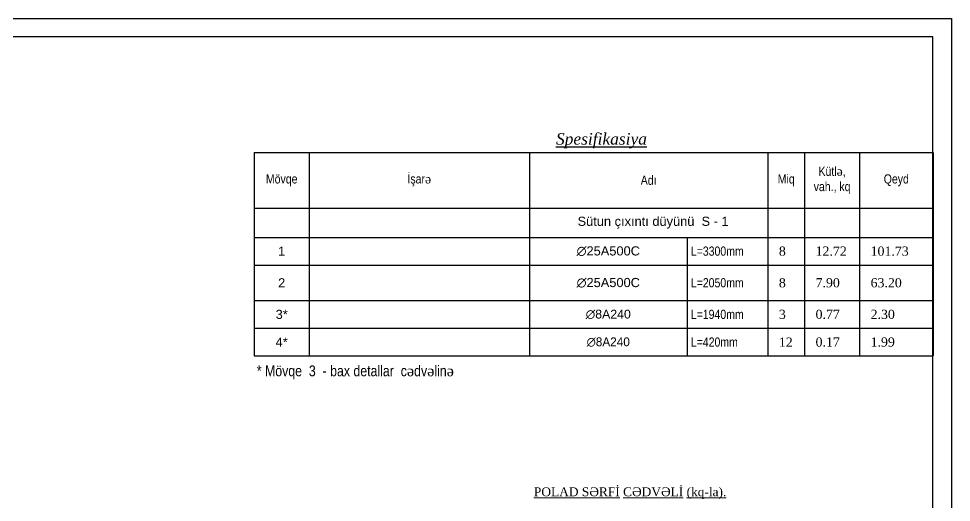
# Model space of a CAD drawing. Header units: millimetres. Extents: x -149347 to 251215, y -2929184 to -2541447.
# Drawn here: x -67571 to -43311, y -2714931 to -2702344 of the extents above; entities that cross this region are included whole.
import ezdxf

# ---------------------------------------------------------------- set-up
doc = ezdxf.new("R2010")
doc.units = ezdxf.units.MM
doc.linetypes.add('0', pattern=[0])
doc.layers.add('KON cedvel', color=7, linetype='0', lineweight=15)
doc.styles.add('A3_Times_AzLat', font='A3TI(LA).TTF')
doc.styles.get("Standard").update_dxf_attribs({"font": 'times.ttf'})
doc.styles.add('style1', font='A3TI(LA).TTF', dxfattribs={"height": 400})
doc.styles.add('style5', font='times.ttf', dxfattribs={"height": 400})
doc.styles.add('style6', font='ARIALN.TTF', dxfattribs={"height": 300})

# ---------------------------------------------------------------- blocks, each defined once
blk = doc.blocks.new('*T228')
at = {"color": 0, "linetype": 'ByBlock', "lineweight": -2, "ltscale": 15, "transparency": 16777216}
for p, q in [((0, 0), (17657, 0)), ((0, 0), (0, -5293)), ((1432, 0), (1432, -5293)), ((7158, 0), (7158, -5293)), ((13362, 0), (13362, -2207)), ((14316, 0), (14316, -5293)), ((15748, 0), (15748, -5293)), ((17657, 0), (17657, -5293)), ((0, -1444), (17657, -1444)), ((0, -2207), (17657, -2207)), ((0, -2928), (11262, -2928)), ((13362, -2928), (17657, -2928)), ((0, -3852), (11262, -3852)), ((13362, -3852), (17657, -3852)), ((0, -4573), (11262, -4573)), ((13362, -4573), (17657, -4573)), ((0, -5293), (11262, -5293)), ((13362, -5293), (17657, -5293))]:
    blk.add_line(p, q, dxfattribs=at)
at = {"color": 0, "lineweight": -2, "ltscale": 15, "transparency": 16777216}
for p, q in [((11262, -2207), (11262, -5293)), ((13362, -2207), (13362, -5293)), ((11262, -2928), (13362, -2928)), ((11262, -3852), (13362, -3852)), ((11262, -4573), (13362, -4573)), ((11262, -5293), (13362, -5293))]:
    blk.add_line(p, q, dxfattribs=at)
at = {"color": 0, "ltscale": 15, "transparency": 16777216}
for s, insert, char_height, width, attachment_point, style in [('{\\fArial Narrow|b0|i0|c238|p34;Kütl\\fPalatino Linotype|b0|i0|c238|p18;ə\\fArial Narrow|b0|i0|c238|p34;, vah., kq}', (15032, -722), 238.604, 1145.3, 5, 'style6'), ('{\\fArial Narrow|b0|i0|c238|p34;Mövqe}', (716, -722), 238.6, 1145.3, 5, 'style6'), ('{\\fArial Narrow|b0|i0|c238|p34;İşar\\fPalatino Linotype|b0|i0|c238|p18;ə}', (4295, -722), 238.6, 5440.16, 5, 'style6'), ('{\\fArial Narrow|b0|i0|c238|p34;Adı}', (10260, -722), 238.6, 5917.37, 5, 'style6'), ('{\\fArial Narrow|b0|i0|c238|p34;Miq}', (13839, -722), 238.6, 668.09, 5, 'style6'), ('{\\fArial Narrow|b0|i0|c238|p34;Qeyd}', (16702, -722), 238.6, 1622.5, 5, 'style6'), ('{\\fArial|b0|i0|c238|p34;1', (716, -2567), 238.6, 1145.3, 5, 'style1'), ('{\\fArial|b0|i0|c238|p34;∅25A500C', (9210, -2567), 238.6, 3817.66, 5, 'style1'), ('{\\fArial Narrow|b0|i0|c238|p34;L=3300mm', (11358, -2567), 238.6, 1908.83, 4, 'style6'), ('{\\fPalatino Linotype|b0|i0|c0|p18;8}', (13648, -2567), 238.6, 381.77, 4, 'style5'), ('12.72', (14603, -2567), 238.6, 858.97, 4, 'style5'), ('101.73', (16034, -2567), 238.6, 1336.18, 4, 'style5'), ('{\\fArial|b0|i0|c238|p34;2', (716, -3390), 238.6, 1145.3, 5, 'style1'), ('{\\fArial|b0|i0|c238|p34;∅25A500C', (9210, -3390), 238.6, 3817.66, 5, 'style1'), ('{\\fArial Narrow|b0|i0|c238|p34;L=2050mm', (11358, -3390), 238.6, 1908.83, 4, 'style6'), ('{\\fPalatino Linotype|b0|i0|c0|p18;8}', (13648, -3390), 238.6, 381.77, 4, 'style5'), ('7.90', (14603, -3390), 238.6, 858.97, 4, 'style5'), ('63.20', (16034, -3390), 238.6, 1336.18, 4, 'style5'), ('{\\fArial|b0|i0|c238|p34;∅8A240', (9210, -4212), 229.15, 3708.98, 5, 'style1'), ('{\\fArial Narrow|b0|i0|c238|p34;L=1940mm', (11358, -4212), 238.6, 1908.83, 4, 'style6'), ('{\\fPalatino Linotype|b0|i0|c238|p18;3}', (13648, -4212), 238.6, 381.77, 4, 'style5'), ('0.77', (14603, -4212), 238.6, 858.97, 4, 'style5'), ('2.30', (16034, -4212), 238.6, 1336.18, 4, 'style5'), ('∅8A240', (9210, -4933), 229.2, 3708.98, 5, 'style1'), ('L=420mm', (11358, -4933), 238.6, 1908.83, 4, 'style6'), ('{\\fPalatino Linotype|b0|i0|c0|p18;12}', (13648, -4933), 238.6, 381.77, 4, 'style5'), ('0.17', (14603, -4933), 238.6, 858.97, 4, 'style5'), ('1.99', (16034, -4933), 238.6, 1336.18, 4, 'style5')]:
    blk.add_mtext(s, dxfattribs=dict(at, insert=insert, char_height=char_height, width=width, attachment_point=attachment_point, style=style))
at = {"color": 0, "ltscale": 15, "transparency": 16777216, "char_height": 238.6}
for s, insert, width, attachment_point in [('{\\fArial|b0|i0|c238|p34;            Sütun çıxıntı düyünü  S - 1  \\L        }', (7301, -1825), 5917.37, 4), ('{\\fArial|b0|i0|c238|p34;3*}', (716, -4212), 1145.3, 5), ('{\\fArial|b0|i0|c0|p34;4\\fArial|b0|i0|c238|p34;*}', (716, -4933), 1145.3, 5)]:
    blk.add_mtext(s, dxfattribs=dict(at, insert=insert, width=width, attachment_point=attachment_point))
blk = doc.blocks.new('mekteb')
at = {"color": 0, "lineweight": 25}
for p, q in [((99643, -1821466), (139843, -1821466)), ((139843, -1821466), (139843, -1849866))]:
    blk.add_line(p, q, dxfattribs=at)
at = {"color": 0, "lineweight": 25, "ltscale": 15}
for p, q in [((139343, -1821966), (101643, -1821966)), ((139343, -1849366), (139343, -1821966))]:
    blk.add_line(p, q, dxfattribs=at)

msp = doc.modelspace()

# ---------------------------------------------------------------- block references
at = {"lineweight": 15, "xscale": 0.9544229576021871, "yscale": 0.9544229576021871, "zscale": 0.9544229576021871}
msp.add_blockref('mekteb', (-176780.75159, -963895.15775), dxfattribs=at)
msp.add_blockref('*T228', (-61445.0717, -2705828.18489))

# ---------------------------------------------------------------- texts
at = {"color": 0, "lineweight": -2, "insert": (-53594.88025, -2705322.34354), "char_height": 300, "width": 2165.4373647, "attachment_point": 1, "style": 'A3_Times_AzLat'}
msp.add_mtext('{\\fTimes New Roman|b0|i1|c238|p18;\\LSpesifikasiya}', dxfattribs=at)
at = {"color": 0, "lineweight": 0, "insert": (-61377.07282, -2711369.14167), "char_height": 280, "width": 13968.3057694, "attachment_point": 1, "style": 'style6'}
msp.add_mtext('\\pxt22.667;{\\fArial Narrow|b0|i0|c238|p34;* Mövqe  3 } {\\fArial Narrow|b0|i0|c238|p34;- bax detallar  c\\fTimes New Roman|b0|i0|c238|p18;ə\\fArial Narrow|b0|i0|c238|p34;dv\\fTimes New Roman|b0|i0|c238|p18;ə\\fArial Narrow|b0|i0|c238|p34;lin\\fTimes New Roman|b0|i0|c238|p18;ə} ', dxfattribs=at)
at = {"layer": 'KON cedvel', "color": 0, "insert": (-51666.48197, -2714693.70011), "char_height": 230.25838126, "width": 9928.4394473, "attachment_point": 5, "style": 'style6'}
msp.add_mtext('{\\fTimes New Roman|b0|i0|c238|p18;\\LPOLAD S\\fTimes New Roman|b0|i0|c0|p18;Ə\\fTimes New Roman|b0|i0|c238|p18;RFİ C\\fTimes New Roman|b0|i0|c0|p18;Ə\\fTimes New Roman|b0|i0|c238|p18;DV\\fTimes New Roman|b0|i0|c0|p18;Ə\\fTimes New Roman|b0|i0|c238|p18;Lİ\\fTimes New Roman|b0|i0|c204|p18; (kq-la).\\fTimes New Roman|b0|i0|c238|p18; }', dxfattribs=at)

doc.saveas('drawing.dxf')
